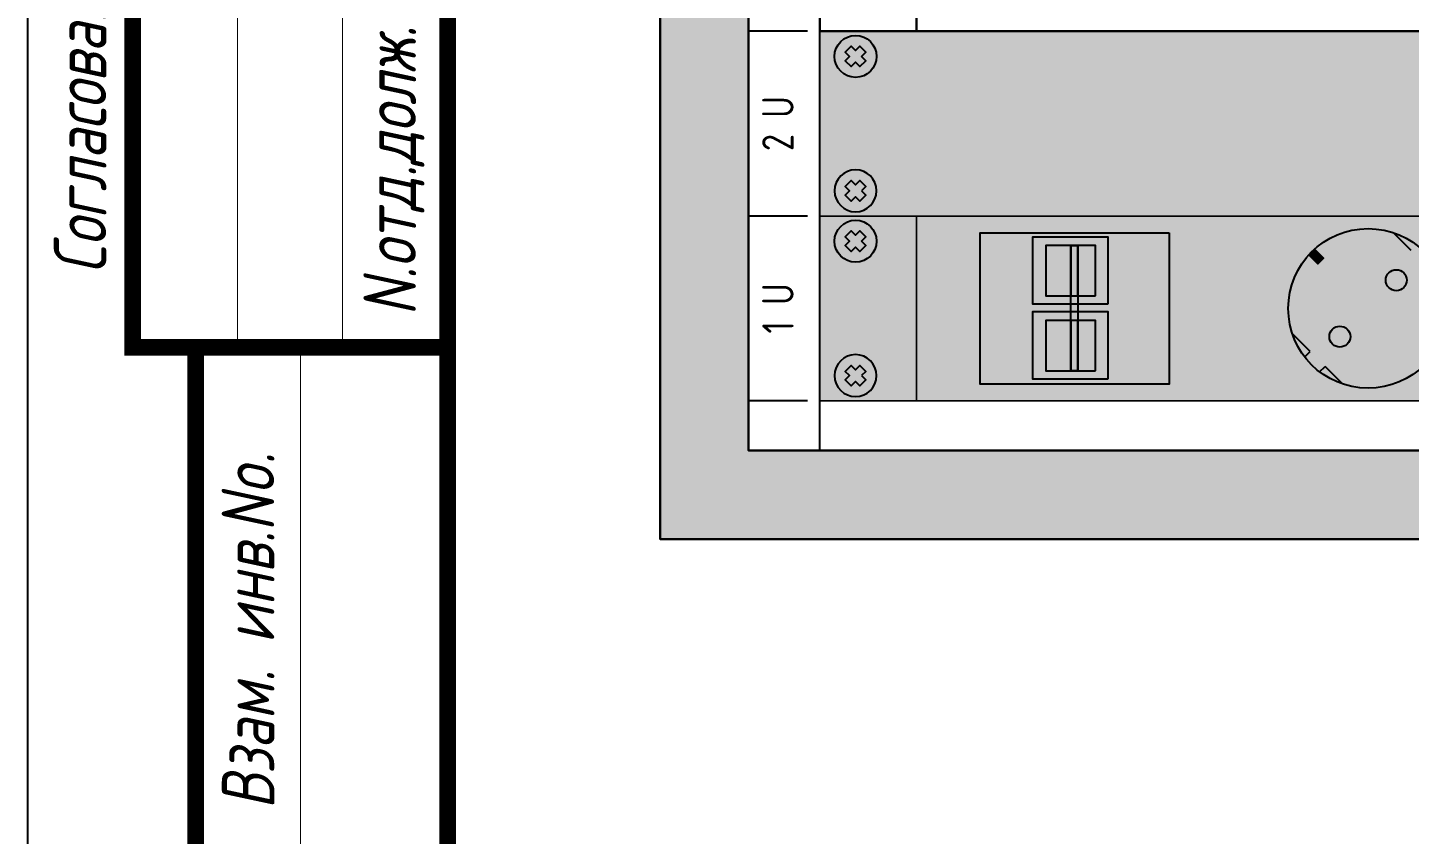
# Paper-space layout '13. УС-1' of a CAD drawing. Header units: millimetres. Extents: x 0 to 2460, y -61 to 297.
# Drawn here: x 0 to 65.8, y 66.8 to 105.2 of the extents above; entities that cross this region are included whole.
import ezdxf
from ezdxf.enums import TextEntityAlignment as Align

# ---------------------------------------------------------------- set-up
doc = ezdxf.new("R2010")
doc.units = ezdxf.units.MM
doc.layers.add('102 Рамка', color=252, linetype='Continuous')
doc.layers.add('Text', color=7, linetype='Continuous')
doc.styles.add('ISOCPEUR', font='isocpeui.ttf', dxfattribs={"height": 2.5})
doc.styles.get("Standard").update_dxf_attribs({"font": 'arial.ttf'})
doc.styles.add('ГОСТ-ttf', font='isocpeur.ttf', dxfattribs={"width": 0.8})

# ---------------------------------------------------------------- blocks, each defined once
blk = doc.blocks.new('A$C2DED7FAF')
at = {"lineweight": 25}
h = blk.add_hatch(color=251, dxfattribs=at)
h.set_gradient(color1=(139, 142, 133), color2=(120, 125, 115), tint=0.46, name='INVHEMISPHERICAL')
h.paths.add_polyline_path([(0, 765.24), (558.09, 765.24), (558.09, 0), (0, 0)])
h.paths.add_polyline_path([(21.05, 744.19), (537.04, 744.19), (537.04, 21.05), (21.05, 21.05)], flags=16)
at = {"color": 251}
for p, q in [((35.05, 120.9), (21.05, 120.9)), ((35.05, 76.9), (21.05, 76.9)), ((35.05, 32.9), (21.05, 32.9))]:
    blk.add_line(p, q, dxfattribs=at)
at = {"lineweight": 30}
for points in [[(0, 765.24), (558.09, 765.24), (558.09, 0), (0, 0)], [(21.05, 744.19), (537.04, 744.19), (537.04, 21.05), (21.05, 21.05)]]:
    blk.add_lwpolyline(points, close=True, dxfattribs=at)
at = {"layer": 'Text', "color": 251, "char_height": 7.5, "width": 44, "attachment_point": 5, "rotation": 90, "style": 'ГОСТ-ttf'}
for s, insert in [('2 U', (28.05, 98.9)), ('1 U', (28.05, 54.9))]:
    blk.add_mtext(s, dxfattribs=dict(at, insert=insert))
blk = doc.blocks.new('*U219')
at = {"true_color": 0xc7c7c7}
h = blk.add_hatch(color=9, dxfattribs=at)
h.set_gradient(color1=(93, 101, 98), color2=(179, 179, 179), tint=0.43, name='SPHERICAL')
h.paths.add_polyline_path([(10, 5, 1), (0, 5, 1)])
h.paths.add_polyline_path([(3.98, 2.56), (2.56, 3.98), (3.59, 5), (2.56, 6.02), (3.98, 7.44), (5, 6.41), (6.02, 7.44), (7.44, 6.02), (6.41, 5), (7.44, 3.98), (6.02, 2.56), (5, 3.59)], flags=16)
h = blk.add_hatch(color=250)
h.set_gradient(color1=(39, 42, 41), color2=(103, 113, 116), tint=0.43, name='SPHERICAL')
h.paths.add_polyline_path([(5, 6.41), (3.98, 7.44), (2.56, 6.02), (3.59, 5), (2.56, 3.98), (3.98, 2.56), (5, 3.59), (6.02, 2.56), (7.44, 3.98), (6.41, 5), (7.44, 6.02), (6.02, 7.44)])
at = {"color": 49, "lineweight": 25, "true_color": 0x474747}
blk.add_lwpolyline([(6.41, 5), (7.44, 6.02), (6.02, 7.44), (5, 6.41), (3.98, 7.44), (2.56, 6.02), (3.59, 5), (2.56, 3.98), (3.98, 2.56), (5, 3.59), (6.02, 2.56), (7.44, 3.98), (6.41, 5)], dxfattribs=at)
blk.add_circle((5, 5), 5, dxfattribs=at)
blk = doc.blocks.new('*U220')
at = {"lineweight": 25}
h = blk.add_hatch(color=251, dxfattribs=at)
h.set_gradient(color1=(102, 106, 98), color2=(120, 120, 110), rotation=90, tint=0.43)
h.paths.add_polyline_path([(0, 0), (482, 0), (482, 44), (0, 44)])
h = blk.add_hatch(color=256, dxfattribs=at)
h.dxf.hatch_style = 1
h.set_gradient(color1=(147, 144, 128), color2=(180, 178, 167), rotation=180, tint=1, name='CURVED')
h.paths.add_polyline_path([(83.15, 40), (38.15, 40), (38.15, 4), (83.15, 4)])
h.paths.add_polyline_path([(68.64, 23.09), (50.64, 23.09), (50.64, 39), (68.64, 39)], flags=16)
h.paths.add_polyline_path([(65.64, 25), (53.85, 25), (53.85, 37), (65.64, 37)], flags=0)
h.paths.add_polyline_path([(61.41, 25), (59.74, 25), (59.74, 37), (61.41, 37)], flags=0)
h = blk.add_hatch(color=256, dxfattribs=at)
h.dxf.hatch_style = 1
h.set_gradient(color1=(63, 62, 54), color2=(138, 134, 117), rotation=90, tint=1, name='CURVED')
h.paths.add_polyline_path([(116.75, 11.75), (115.45, 10.45, 0.716992), (149.54, 22, 1), (111.54, 22, 0.080786), (112.52, 15.98)])
h = blk.add_hatch(color=256, dxfattribs=at)
h.dxf.hatch_style = 1
h.set_gradient(color1=(63, 62, 54), color2=(138, 134, 117), rotation=90, tint=1, name='CURVED')
h.paths.add_polyline_path([(124.52, 3.98, 0.512137), (149.54, 22, 1), (111.54, 22, 0.233447), (118.99, 6.91), (120.29, 8.21)])
h = blk.add_hatch(color=256, dxfattribs=at)
h.dxf.hatch_style = 1
h.set_gradient(color1=(63, 62, 54), color2=(138, 134, 117), rotation=270, tint=1, name='CURVED')
h.paths.add_polyline_path([(149.54, 22, 0.233447), (142.09, 37.09), (140.79, 35.79), (136.56, 40.02, 0.512137), (111.54, 22, 1)])
h = blk.add_hatch(color=256, dxfattribs=at)
h.dxf.hatch_style = 1
h.set_gradient(color1=(63, 62, 54), color2=(138, 134, 117), rotation=270, tint=1, name='CURVED')
h.paths.add_polyline_path([(149.54, 22, 0.080786), (148.56, 28.02), (144.33, 32.25), (145.63, 33.55, 0.716992), (111.54, 22, 1)])
h = blk.add_hatch(color=256, dxfattribs=at)
h.dxf.hatch_style = 1
h.set_gradient(color1=(36, 35, 30), color2=(69, 67, 59), tint=1, name='CURVED')
h.paths.add_polyline_path([(141.13, 10), (142.54, 11.41), (144.66, 9.29, 0.270091), (148.56, 28.02), (144.33, 32.25), (145.63, 33.55, 0.033002), (143.98, 35.44, 0.033002), (142.09, 37.09), (140.79, 35.79), (136.56, 40.02, 0.270091), (117.83, 36.12), (119.95, 34), (118.54, 32.59), (116.42, 34.71, 0.270091), (112.52, 15.98), (116.75, 11.75), (115.45, 10.45, 0.033002), (117.11, 8.56, 0.033002), (118.99, 6.91), (120.29, 8.21), (124.52, 3.98, 0.270091), (143.25, 7.88)])
h.paths.add_polyline_path([(122.05, 13.51, -1), (125.59, 17.05, -1)], flags=16)
h.paths.add_polyline_path([(135.49, 26.95, -1), (139.03, 30.49, -1)], flags=16)
h = blk.add_hatch(color=256, dxfattribs=at)
h.dxf.hatch_style = 1
h.set_gradient(color1=(83, 80, 70), color2=(107, 104, 91), tint=1, name='CURVED')
h.paths.add_polyline_path([(68.64, 39), (50.64, 39), (50.64, 23.09), (68.64, 23.09)])
h.paths.add_polyline_path([(65.64, 25), (53.85, 25), (53.85, 37), (65.64, 37)], flags=16)
h.paths.add_polyline_path([(61.41, 25), (59.74, 25), (59.74, 37), (61.41, 37)], flags=16)
h = blk.add_hatch(color=256, dxfattribs=at)
h.dxf.hatch_style = 1
h.set_gradient(color1=(82, 163, 0), color2=(41, 82, 0), rotation=90, tint=1, name='INVCYLINDER')
h.paths.add_polyline_path([(65.64, 37), (61.41, 37), (61.41, 25), (65.64, 25)])
h.paths.add_polyline_path([(53.85, 25), (59.74, 25), (59.74, 37), (53.85, 37)])
h = blk.add_hatch(color=256, dxfattribs=at)
h.dxf.hatch_style = 1
h.set_gradient(color1=(82, 163, 0), color2=(41, 82, 0), rotation=90, tint=1, name='INVCYLINDER')
h.paths.add_polyline_path([(59.74, 37), (61.41, 37), (61.41, 7.16), (59.74, 7.16)])
h = blk.add_hatch(color=254)
h.set_gradient(color1=(226, 228, 228), color2=(37, 39, 39), rotation=90, tint=0.65, name='INVCYLINDER')
h.paths.add_polyline_path([(118.54, 32.59), (119.95, 34), (117.81, 36.14), (116.4, 34.73)])
h = blk.add_hatch(color=256, dxfattribs=at)
h.dxf.hatch_style = 1
h.set_gradient(color1=(10, 11, 11), color2=(0, 0, 0), tint=1, name='INVSPHERICAL')
h.paths.add_polyline_path([(139.76, 28.72, 1), (134.76, 28.72, 1)])
h = blk.add_hatch(color=256, dxfattribs=at)
h.dxf.hatch_style = 1
h.set_gradient(color1=(83, 80, 70), color2=(107, 104, 91), tint=1, name='CURVED')
h.paths.add_polyline_path([(68.64, 21.16), (50.64, 21.16), (50.64, 5.25), (68.64, 5.25)])
h.paths.add_polyline_path([(65.64, 7.16), (53.85, 7.16), (53.85, 19.16), (65.64, 19.16)], flags=16)
h.paths.add_polyline_path([(61.41, 7.16), (59.74, 7.16), (59.74, 19.16), (61.41, 19.16)], flags=16)
h = blk.add_hatch(color=256, dxfattribs=at)
h.dxf.hatch_style = 1
h.set_gradient(color1=(82, 163, 0), color2=(41, 82, 0), rotation=90, tint=1, name='INVCYLINDER')
h.paths.add_polyline_path([(65.64, 19.16), (61.41, 19.16), (61.41, 7.16), (65.64, 7.16)])
h.paths.add_polyline_path([(53.85, 7.16), (59.74, 7.16), (59.74, 19.16), (53.85, 19.16)])
h = blk.add_hatch(color=256, dxfattribs=at)
h.dxf.hatch_style = 1
h.set_gradient(color1=(10, 11, 11), color2=(0, 0, 0), tint=1, name='INVSPHERICAL')
h.paths.add_polyline_path([(126.32, 15.28, 1), (121.32, 15.28, 1)])
for p, q in [((140.79, 35.79), (136.56, 40.02)), ((116.75, 11.75), (112.52, 15.98)), ((115.45, 10.45), (116.75, 11.75)), ((118.99, 6.91), (120.29, 8.21)), ((124.52, 3.98), (120.29, 8.21))]:
    blk.add_line(p, q)
at = {"const_width": 0.4}
blk.add_lwpolyline([(0, 0), (482, 0), (482, 44), (0, 44)], close=True, dxfattribs=at)
blk.add_lwpolyline([(23, 0), (23, 44)], dxfattribs=at)
at = {"color": 251, "lineweight": 25}
blk.add_lwpolyline([(83.15, 40), (83.15, 4), (38.15, 4), (38.15, 40)], close=True, dxfattribs=at)
at = {"lineweight": 25}
for points in [[(68.64, 23.09), (68.64, 39), (50.64, 39), (50.64, 23.09)], [(65.64, 25), (65.64, 37), (53.85, 37), (53.85, 25)], [(61.41, 25), (61.41, 37), (59.74, 37), (59.74, 25)], [(59.74, 37), (61.41, 37), (61.41, 7.16), (59.74, 7.16)], [(116.4, 34.73), (117.81, 36.14), (119.95, 34), (118.54, 32.59)], [(68.64, 5.25), (68.64, 21.16), (50.64, 21.16), (50.64, 5.25)], [(65.64, 7.16), (65.64, 19.16), (53.85, 19.16), (53.85, 7.16)], [(61.41, 7.16), (61.41, 19.16), (59.74, 19.16), (59.74, 7.16)]]:
    blk.add_lwpolyline(points, close=True, dxfattribs=at)
for centre, radius in [((130.54, 22), 19), ((137.26, 28.72), 2.5), ((123.82, 15.28), 2.5)]:
    blk.add_circle(centre, radius)
blk.add_blockref('*U219', (3.5, 33), dxfattribs=at)
at = {"lineweight": 25, "xscale": -1, "rotation": 180}
blk.add_blockref('*U219', (3.5, 11), dxfattribs=at)
blk = doc.blocks.new('*U221')
blk.add_blockref('*U220', (0, 0))
blk = doc.blocks.new('*U228')
at = {"const_width": 0.6}
blk.add_lwpolyline([(0, 0), (482, 0), (482, 44), (0, 44)], close=True, dxfattribs=at)
blk.add_lwpolyline([(23, 0), (23, 44)], dxfattribs=at)
blk = doc.blocks.new('*U229')
blk.add_blockref('*U228', (0, 0))
blk = doc.blocks.new('*U216')
at = {"true_color": 0xc7c7c7}
h = blk.add_hatch(color=9, dxfattribs=at)
h.set_gradient(color1=(93, 101, 98), color2=(179, 179, 179), tint=0.43, name='SPHERICAL')
h.paths.add_polyline_path([(10, 5, 1), (0, 5, 1)])
h.paths.add_polyline_path([(3.98, 2.56), (2.56, 3.98), (3.59, 5), (2.56, 6.02), (3.98, 7.44), (5, 6.41), (6.02, 7.44), (7.44, 6.02), (6.41, 5), (7.44, 3.98), (6.02, 2.56), (5, 3.59)], flags=16)
h = blk.add_hatch(color=250)
h.set_gradient(color1=(39, 42, 41), color2=(103, 113, 116), tint=0.43, name='SPHERICAL')
h.paths.add_polyline_path([(5, 6.41), (3.98, 7.44), (2.56, 6.02), (3.59, 5), (2.56, 3.98), (3.98, 2.56), (5, 3.59), (6.02, 2.56), (7.44, 3.98), (6.41, 5), (7.44, 6.02), (6.02, 7.44)])
at = {"color": 49, "lineweight": 25, "true_color": 0x474747}
blk.add_lwpolyline([(6.41, 5), (7.44, 6.02), (6.02, 7.44), (5, 6.41), (3.98, 7.44), (2.56, 6.02), (3.59, 5), (2.56, 3.98), (3.98, 2.56), (5, 3.59), (6.02, 2.56), (7.44, 3.98), (6.41, 5)], dxfattribs=at)
blk.add_circle((5, 5), 5, dxfattribs=at)
blk = doc.blocks.new('*U217')
at = {"lineweight": 25}
h = blk.add_hatch(color=251, dxfattribs=at)
h.set_gradient(color1=(102, 106, 98), color2=(120, 120, 110), rotation=90, tint=0.43)
h.paths.add_polyline_path([(0, 0), (482, 0), (482, 44), (0, 44)])
at = {"const_width": 0.4}
blk.add_lwpolyline([(0, 0), (482, 0), (482, 44), (0, 44)], close=True, dxfattribs=at)
at = {"lineweight": 25}
blk.add_blockref('*U216', (3.5, 33), dxfattribs=at)
at = {"lineweight": 25, "xscale": -1, "rotation": 180}
blk.add_blockref('*U216', (3.5, 11), dxfattribs=at)
blk = doc.blocks.new('*U218')
blk.add_blockref('*U217', (0, 0))
blk = doc.blocks.new('A$C13EF47D1')
blk.add_line((38.03, 21.05), (38.03, 744.19))
for name, p in [('A$C2DED7FAF', (0, 0)), ('*U229', (38.03, 120.9)), ('*U218', (38.03, 76.9)), ('*U221', (38.03, 32.9))]:
    blk.add_blockref(name, p)
blk = doc.blocks.new('*U269')
at = {"layer": '102 Рамка', "color": 0}
blk.add_lwpolyline([(210, 297), (0, 297), (0, 0), (210, 0)], close=True, dxfattribs=at)
at = {"layer": '102 Рамка', "color": 0, "const_width": 0.8}
for points in [[(205, 5), (205, 292), (20, 292), (20, 5)], [(5, 220), (20, 220), (20, 90), (5, 90)], [(8, 5), (20, 5), (20, 90), (8, 90)]]:
    blk.add_lwpolyline(points, close=True, dxfattribs=at)
at = {"layer": '102 Рамка', "color": 0, "const_width": 0.05}
for points in [[(10, 90), (10, 220)], [(15, 90), (15, 220)], [(13, 90), (13, 5)]]:
    blk.add_lwpolyline(points, dxfattribs=at)
at = {"color": 7, "style": 'ISOCPEUR', "oblique": 10, "width": 0.8}
for tag, height, p in [('ИМЯ-ПРОЕКТА', 3.5, (143.003, 54.908)), ('НОМЕР-ЛИСТА', 2.5, (183.559, 25))]:
    blk.add_attdef(tag, text='', height=height, dxfattribs=at).set_placement(p, align=Align.MIDDLE_CENTER)
at = {"color": 7, "lineweight": 30, "oblique": 10, "width": 0.8, "flags": 104}
for tag, p in [('РАЗДЕЛ-ПРОЕКТА', (122.619, 27.385)), ('НАИМЕНОВАНИЕ-ЧЕРТЕЖА', (120, 12.5))]:
    blk.add_attdef(tag, text='', height=2.5, dxfattribs=at).set_placement(p, align=Align.MIDDLE_CENTER)
at = {"layer": '102 Рамка', "color": 7, "style": 'ISOCPEUR', "width": 0.8}
for s, p in [('Согласовано', (2.5, 93.5)), ('N.отд.долж.', (17.25, 91.5)), ('Взам. инв.No.', (10.5, 68))]:
    blk.add_text(s, height=2.5, rotation=90, dxfattribs=at).set_placement(p, align=Align.MIDDLE_LEFT)
blk.add_attdef('FORMATTEXT', text='', height=2.5, dxfattribs=at).set_placement((153.5, 3.75), align=Align.TOP_LEFT)

psp = doc.layouts.new('13. УС-1')

# ---------------------------------------------------------------- block references
at = {"color": 7, "lineweight": 30}
psp.add_blockref('*U269', (0, 0), dxfattribs=at)
at = {"xscale": 0.2, "yscale": 0.2, "zscale": 0.2}
psp.add_blockref('A$C13EF47D1', (30.123, 80.872), dxfattribs=at)

doc.saveas('drawing.dxf')
